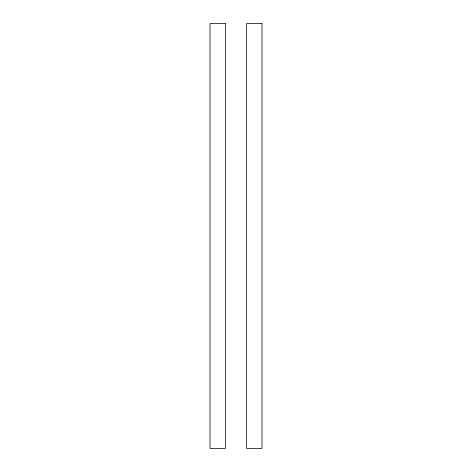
<?xml version="1.0" encoding="UTF-8"?>
<svg xmlns="http://www.w3.org/2000/svg" width="472" height="472" viewBox="0 0 472 472"><rect width="100%" height="100%" fill="white"/><g stroke="black" fill="none" stroke-linecap="round" stroke-linejoin="round"><path stroke-width="0.71" d="M225.451 23.6L210.016 23.6L210.016 448.4L225.451 448.4L225.451 23.6M261.984 23.6L246.549 23.6L246.549 448.4L261.984 448.4L261.984 23.6"/></g></svg>
